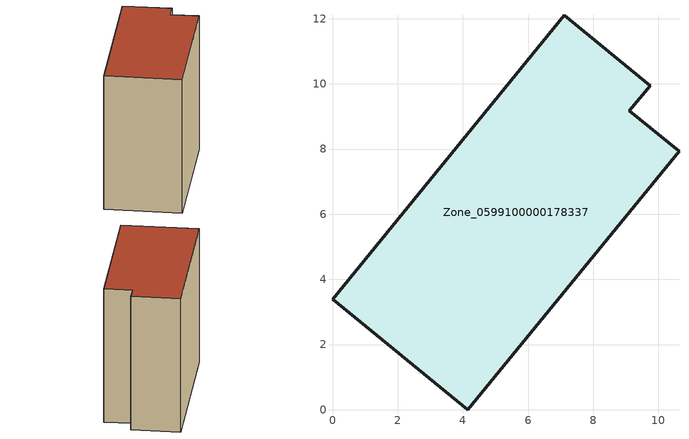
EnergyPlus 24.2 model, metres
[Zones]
Zone_0599100000178337
 floor ground (C_G): 0,3.4 7.12,12.1 9.75,9.95 9.11,9.18 10.63,7.93 4.15,0 z0
 wall outside (C_F): 7.12,12.1 0,3.4 4.15,0 10.63,7.93 9.11,9.18 9.75,9.95 7.12,12.1 z0:10.03
 roof outside (C_R): 0,3.4 4.15,0 10.63,7.93 9.11,9.18 9.75,9.95 7.12,12.1 z10.03
[BUILDING]
Pand.0599100000178337: North Axis=0; Terrain=City; Loads Convergence Tolerance Value=0.04; Temperature Convergence Tolerance Value=0.4; Solar Distribution=FullExterior; Maximum Number of Warmup Days=25; Minimum Number of Warmup Days=1
[Site:Location]
Rotterdam.The.Hague.AP_ZH_NLD Design_Conditions: Latitude=51.96; Longitude=4.45; Time Zone=1; Elevation=-4.5
[SITE:GROUNDTEMPERATURE:BUILDINGSURFACE]
18, 18, 18, 18, 18, 18, 18, 18, 18, 18, 18, 18
[MATERIAL] Thermal Absorptance=0.9; Solar Absorptance=0.7; Visible Absorptance=0.7
Name | Roughness | Thickness | Conductivity | Density | Specific Heat
G.TI.1946 | MediumSmooth | 0.15 | 1 | 540 | 1210
F.TI.1946 | Rough | 0.3 | 0.857143 | 1920 | 840
R.TI.1946 | MediumRough | 0.2 | 0.1 | 1500 | 1000
[CONSTRUCTION]
C_G: G.TI.1946
C_F: F.TI.1946
C_R: R.TI.1946
[ZONE]
Zone_0599100000178337: Type=1; Multiplier=1; Ceiling Height=Autocalculate; Volume=Autocalculate; Floor Area=autocalculate; Part of Total Floor Area=Yes
[ZONEINFILTRATION:DESIGNFLOWRATE]
Infil_Zone_0599100000178337: Zone or ZoneList or Space or SpaceList=Zone_0599100000178337; Schedule=AlwaysOn; Design Flow Rate Calculation Method=Flow/Area; Flow Rate per Floor Area=0.003; Constant Term Coefficient=1; Temperature Term Coefficient=0; Velocity Term Coefficient=0; Velocity Squared Term Coefficient=0
[HVACTEMPLATE:ZONE:IDEALLOADSAIRSYSTEM]
Zone_0599100000178337: Maximum Heating Supply Air Temperature=50; Minimum Cooling Supply Air Temperature=13; Maximum Heating Supply Air Humidity Ratio=0.0156; Minimum Cooling Supply Air Humidity Ratio=0.0077; Heating Limit=NoLimit; Cooling Limit=NoLimit; Dehumidification Control Type=ConstantSensibleHeatRatio; Cooling Sensible Heat Ratio=0.7; Dehumidification Setpoint=60; Humidification Control Type=None; Humidification Setpoint=30; Outdoor Air Method=None; Outdoor Air Flow Rate per Person=0.00944; Outdoor Air Flow Rate per Zone Floor Area=0; Outdoor Air Flow Rate per Zone=0; Demand Controlled Ventilation Type=None; Outdoor Air Economizer Type=NoEconomizer; Heat Recovery Type=None; Sensible Heat Recovery Effectiveness=0.7; Latent Heat Recovery Effectiveness=0.65
[ZONECONTROL:THERMOSTAT]
ThermostatControl_Zone_0599100000178337: Zone or ZoneList=Zone_0599100000178337; Control Type Schedule=DualSetpointControlType; Control 1=Thermostat_Zone_0599100000178337; Temperature Difference Between Cutout And Setpoint=0
[THERMOSTATSETPOINT:DUALSETPOINT]
Thermostat_Zone_0599100000178337: Heating Setpoint Temperature Schedule=HeatingSetpoint_Zone_0599100000178337; Cooling Setpoint Temperature Schedule=CoolingSetpoint_Zone_0599100000178337
[SCHEDULE:COMPACT]
HeatingSetpoint_Zone_0599100000178337: Through: 12/31, For: AllDays, Until: 24:00, 21
CoolingSetpoint_Zone_0599100000178337: Through: 12/31, For: AllDays, Until: 24:00, 24
DualSetpointControlType: Through: 12/31, For: AllDays, Until: 24:00, 4
AlwaysOn: Through: 12/31, For: AllDays, Until: 24:00, 1
